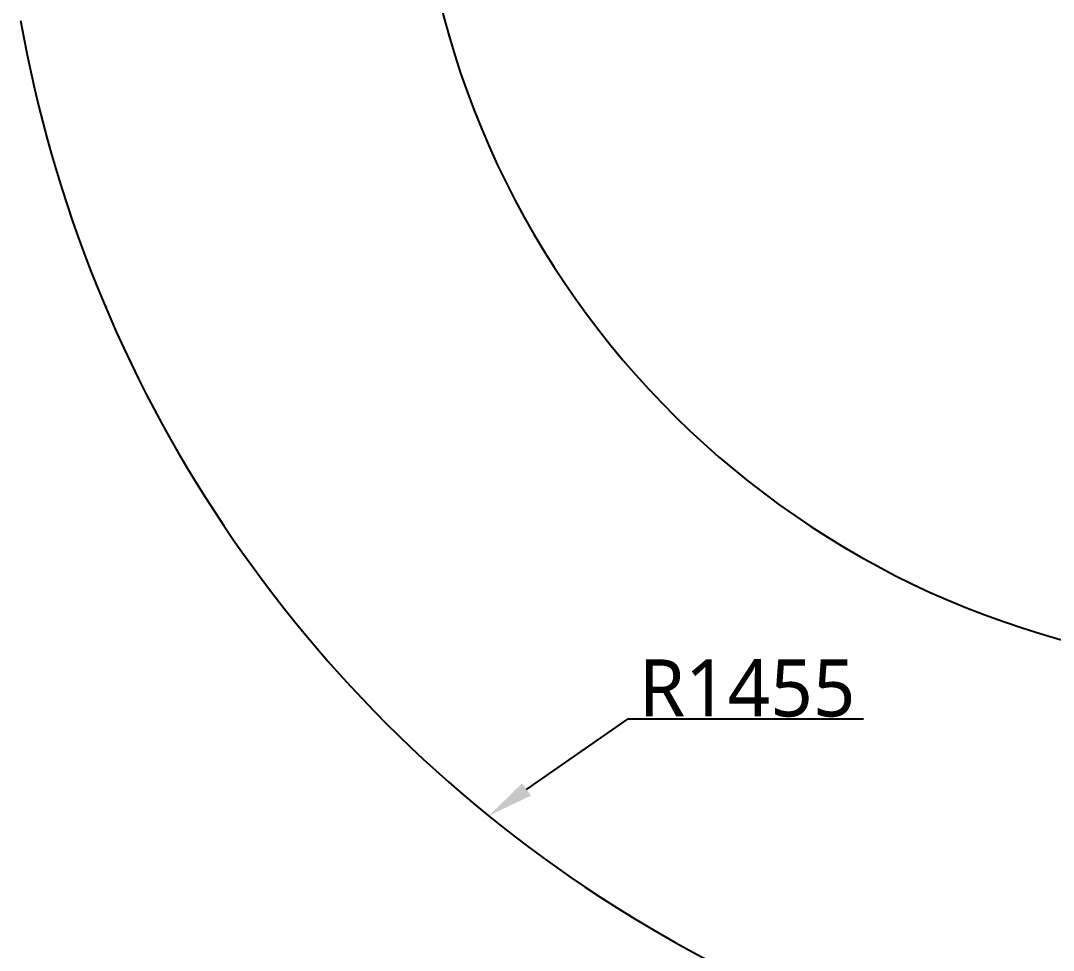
# Model space of a CAD drawing. Header units: millimetres. Extents: x 5828 to 6704, y 123 to 421.
# Drawn here: x 6574.14 to 6612.11, y 182.8 to 216.99 of the extents above; entities that cross this region are included whole.
import ezdxf
from ezdxf import colors
from ezdxf.entities.mleader import LeaderData, LeaderLine
from ezdxf.math import Vec2, Vec3

# ---------------------------------------------------------------- set-up
doc = ezdxf.new("R2010")
doc.units = ezdxf.units.MM
doc.linetypes.add('BANKLINE1', pattern=[5.5, 4, -1.5])
doc.layers.add('00_COMPONENTS', color=7, linetype='BANKLINE1')
doc.layers.add('外形图', color=7, linetype='Continuous')
doc.styles.add('微软雅黑', font='msyh.ttc', dxfattribs={"height": 2.1})
doc.dimstyles.new('尺寸标注_1_20比例', dxfattribs={"dimtxt": 2.1, "dimasz": 1.7, "dimexe": 0.5, "dimexo": 0.4, "dimgap": 0.5, "dimtad": 1, "dimdec": 1, "dimlfac": 20, "dimdsep": 46, "dimtxsty": '微软雅黑', "dimcen": 0.09, "dimadec": 0, "dimazin": 0, "dimtp": 0.01, "dimtm": 0.01, "dimtfac": 1, "dimtdec": 1, "dimtofl": 0, "dimtmove": 0, "dimatfit": 3, "dimfxl": 1, "dimtolj": 1, "dimarcsym": 0})

# ---------------------------------------------------------------- blocks, each defined once
blk = doc.blocks.new('*D1344')
at = {"layer": '00_COMPONENTS', "color": 0, "linetype": 'ByBlock', "lineweight": -2, "ltscale": 20}
for p, q in [((6589.207, 225.411), (6588.121, 225.411)), ((6653.358, 219.864), (6652.336, 220.039))]:
    blk.add_line(p, q, dxfattribs=at)
blk.add_arc((6620.957, 225.411), 32.336, 183.0126, 347.2718, dxfattribs=at)
at = {"layer": '00_COMPONENTS', "color": 0}
for points in [[(6588.949, 223.719), (6588.383, 223.704), (6588.621, 225.411)], [(6652.776, 218.232), (6652.22, 218.342), (6652.829, 219.954)]]:
    blk.add_solid(points, dxfattribs=at)
at = {"layer": 'Defpoints', "color": 0}
for p in [(6589.607, 225.411), (6620.957, 225.411), (6653.752, 219.796), (6603.233, 198.366)]:
    blk.add_point(p, dxfattribs=at)
at = {"layer": '00_COMPONENTS', "color": 0, "insert": (6618.353, 194.777), "char_height": 2.1, "attachment_point": 5, "rotation": 355.1422, "style": '微软雅黑'}
blk.add_mtext('\\A1;+170°', dxfattribs=at)

msp = doc.modelspace()

# ---------------------------------------------------------------- linework, layer by layer
at = {"layer": '00_COMPONENTS', "linetype": 'ByBlock', "ltscale": 20}
for start, end in [(190, 237.677), (237.677, 302.323)]:
    msp.add_arc((6621.9078, 225.4111), 48.5034, start, end, dxfattribs=at)

# ---------------------------------------------------------------- dimensions: what is measured, and where the dimension line sits
dim = msp.add_angular_dim_3p(base=(6603.2329, 198.3657), center=(6620.9569, 225.4111), p1=(6589.607, 225.4111), p2=(6653.7522, 219.796), text='\\A1;+170°', dimstyle='尺寸标注_1_20比例', dxfattribs=at)
dim.commit()
dim.dimension.update_dxf_attribs({"geometry": '*D1344', "text_midpoint": (6618.3533, 194.7765)})

# ---------------------------------------------------------------- leaders
at = {"layer": '外形图'}
ml = msp.add_multileader_mtext('Standard', dxfattribs=at)
ml.set_content('R1455', style='微软雅黑')
ml.set_leader_properties()
ml.build(insert=Vec2(0, 0))
ml.multileader.update_dxf_attribs({"text_left_attachment_type": 5, "text_right_attachment_type": 5, "dogleg_length": 0.1333, "arrow_head_size": 1.7})
ctx = ml.context
ctx.base_point, ctx.char_height, ctx.arrow_head_size, ctx.landing_gap_size, ctx.plane_origin = Vec3(6596.6058, 191.316), 2.1, 1.7, 0.2667, Vec3(6601.6599, 203.7281)
ctx.left_attachment, ctx.right_attachment = 5, 5
notes = []
notes.append((ctx, [(0, (1, 1, 0), (6596.4725, 191.316), (1, 0), 0.1333, [(0, [(6591.3499, 187.7442)], 0, [])])]))
ctx.mtext.insert, ctx.mtext.flow_direction = Vec3(6596.8725, 193.4987), 5
for ctx, leaders in notes:
    for number, flags, end, landing, length, lines in leaders:
        leader = LeaderData()
        leader.index, (leader.has_last_leader_line, leader.has_dogleg_vector, leader.attachment_direction) = number, flags
        leader.last_leader_point, leader.dogleg_vector, leader.dogleg_length = Vec3(end), Vec3(landing), length
        for number, points, colour, breaks in lines:
            line = LeaderLine()
            line.index, line.vertices, line.color, line.breaks = number, Vec3.list(points), colors.encode_raw_color(colour), breaks
            leader.lines.append(line)
        ctx.leaders.append(leader)

doc.saveas('drawing.dxf')
